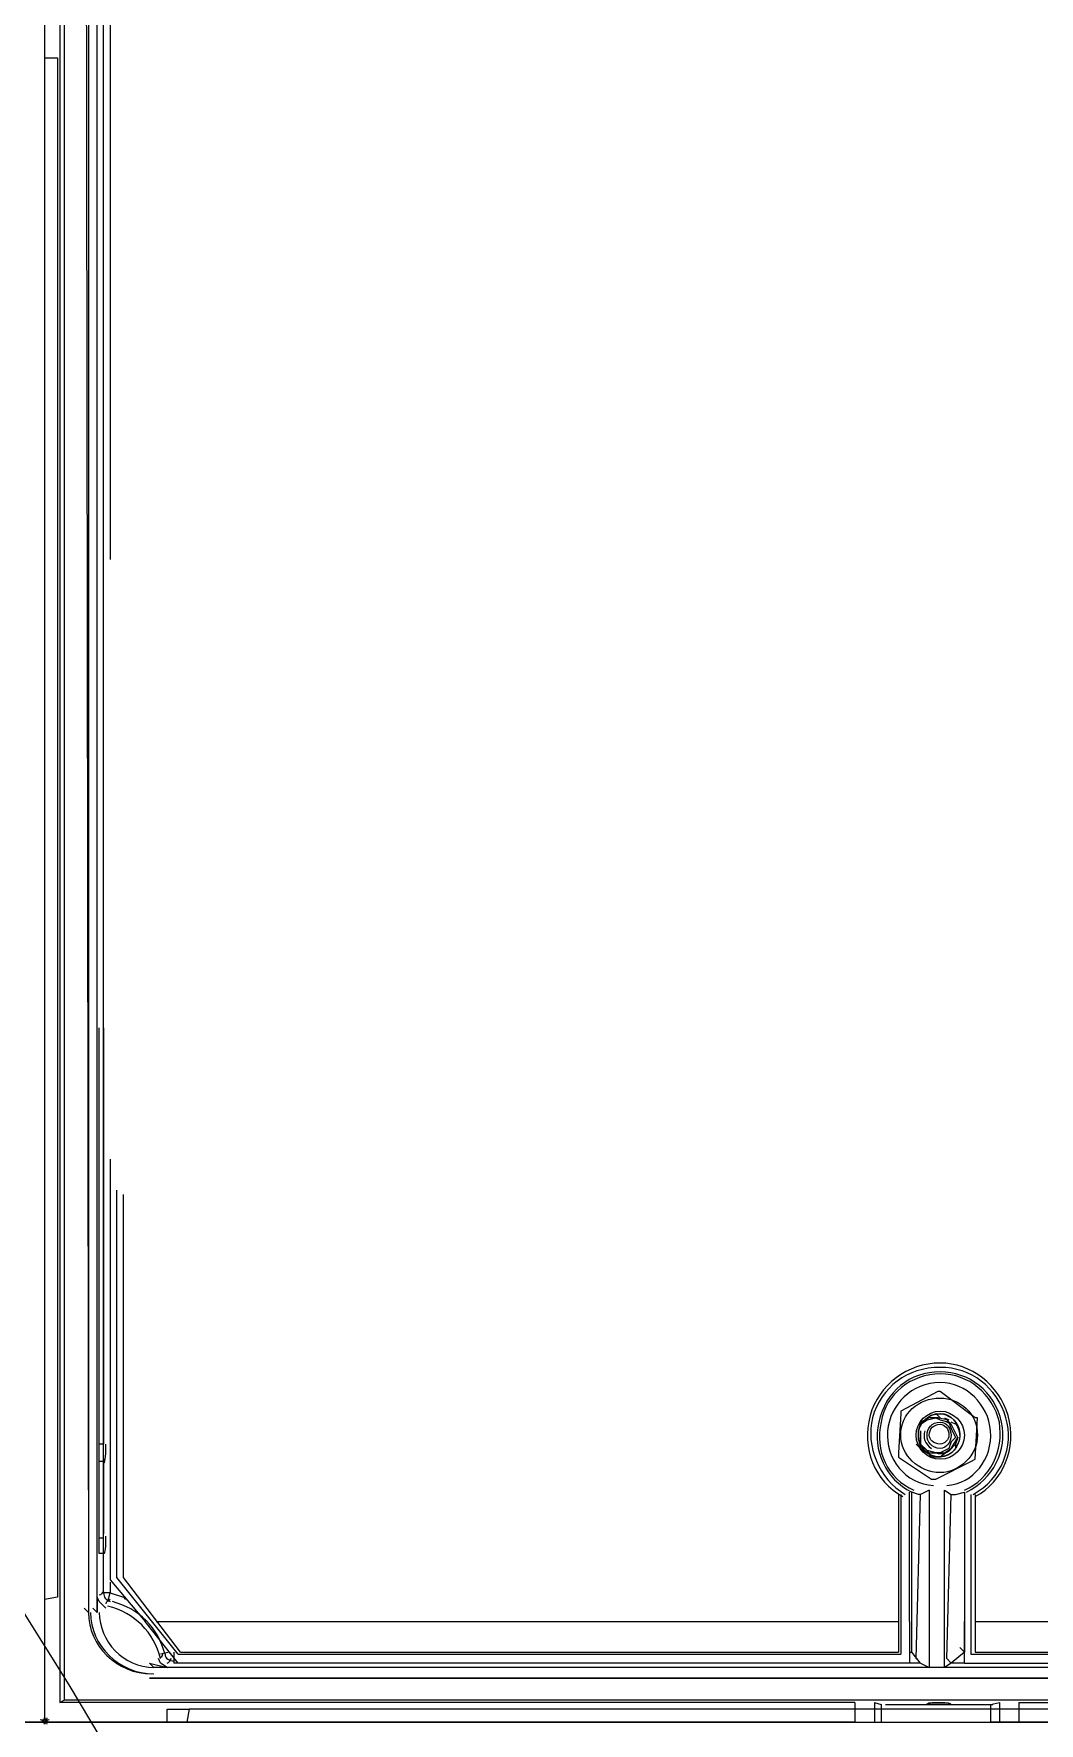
# Model space of a CAD drawing. Header units: metres. Extents: x 2999 to 3164, y 1641 to 1678.
# Drawn here: x 3010.517 to 3011.23, y 1652.676 to 1653.873 of the extents above; entities that cross this region are included whole.
import ezdxf

# ---------------------------------------------------------------- set-up
doc = ezdxf.new("R2010")
doc.units = ezdxf.units.M

msp = doc.modelspace()

# ---------------------------------------------------------------- linework, layer by layer
at = {"color": 7, "linetype": 'Continuous', "lineweight": 20, "true_color": 0x000007}
for points in [[(3010.5247, 1655.2093), (3010.5247, 1652.6781), (3010.5247, 1652.6781)], [(3010.5247, 1655.2093), (3010.5247, 1652.6781), (3010.5247, 1652.6781)], [(3010.5666, 1653.2104), (3010.5666, 1655.127), (3010.562, 1655.1317), (3010.562, 1654.9951)], [(3010.5666, 1655.127), (3010.5713, 1655.127), (3010.5713, 1653.5006)], [(3010.5387, 1655.1177), (3010.5387, 1652.692), (3010.5387, 1652.692)], [(3010.5356, 1655.11), (3010.5356, 1652.6905), (3010.5356, 1652.6905)], [(3010.5558, 1654.9998), (3010.5527, 1655.0029), (3010.5558, 1652.7541)], [(3010.562, 1652.7541), (3010.562, 1654.9951), (3010.5558, 1654.9998), (3010.5558, 1652.7541)], [(3010.5247, 1653.856), (3010.534, 1653.856), (3010.534, 1652.765), (3010.5247, 1652.7634)], [(3010.5666, 1652.7681), (3010.5666, 1653.2104), (3010.5666, 1653.2104)], [(3010.5666, 1652.796), (3010.5635, 1652.796), (3010.5635, 1653.1685)], [(3010.5666, 1653.1685), (3010.5666, 1652.8736), (3010.5666, 1652.8736)], [(3010.5713, 1653.0754), (3010.5713, 1652.7774), (3010.5713, 1652.7774)], [(3010.5759, 1652.7789), (3010.5759, 1653.0536), (3010.5759, 1653.0536)], [(3010.5806, 1652.7789), (3010.5806, 1653.0505), (3010.5806, 1653.0505)], [(3011.1533, 1652.8643), (3011.1502, 1652.869), (3011.1455, 1652.8736), (3011.144, 1652.8767), (3011.144, 1652.8829), (3011.1455, 1652.8876), (3011.1502, 1652.8907), (3011.1564, 1652.8922), (3011.1595, 1652.8907), (3011.1657, 1652.8891), (3011.1672, 1652.8845), (3011.1703, 1652.8783), (3011.1672, 1652.8752), (3011.1657, 1652.8705), (3011.1595, 1652.8674), (3011.1564, 1652.8674), (3011.1502, 1652.869)], [(3011.1672, 1652.8705), (3011.1719, 1652.8783), (3011.1672, 1652.8876), (3011.1641, 1652.8907), (3011.1579, 1652.8922), (3011.1517, 1652.8922), (3011.1455, 1652.8891), (3011.144, 1652.8829), (3011.144, 1652.8767), (3011.1455, 1652.8705), (3011.1502, 1652.8674), (3011.1471, 1652.8705)], [(3011.1595, 1652.8922), (3011.1564, 1652.8953), (3011.1564, 1652.8953)], [(3011.1579, 1652.8922), (3011.1595, 1652.8922), (3011.1595, 1652.8922)], [(3011.1626, 1652.8922), (3011.1657, 1652.8907), (3011.1657, 1652.8907)], [(3011.1672, 1652.8876), (3011.1641, 1652.8891), (3011.1641, 1652.8891)], [(3011.1703, 1652.8876), (3011.1672, 1652.8891), (3011.1672, 1652.8891)], [(3011.1455, 1652.8829), (3011.1455, 1652.8736), (3011.1517, 1652.8674), (3011.1626, 1652.8674), (3011.1672, 1652.8705)], [(3011.1719, 1652.8783), (3011.1703, 1652.8736), (3011.1657, 1652.869), (3011.1595, 1652.8643), (3011.1533, 1652.8643)], [(3011.1703, 1652.8752), (3011.1703, 1652.8705), (3011.1703, 1652.8705)], [(3010.5666, 1652.8736), (3010.5635, 1652.8736), (3010.5635, 1652.8736)], [(3011.1455, 1652.8705), (3011.1424, 1652.8736), (3011.1424, 1652.8736)], [(3011.1517, 1652.8674), (3011.1502, 1652.8674), (3011.1502, 1652.8674)], [(3010.5666, 1652.8612), (3010.5635, 1652.8612), (3010.5635, 1652.8612)], [(3011.1378, 1652.7479), (3011.1378, 1652.8395), (3011.1378, 1652.8395)], [(3011.1517, 1652.841), (3011.1455, 1652.8379), (3011.144, 1652.8379), (3011.1393, 1652.8395)], [(3011.1455, 1652.7184), (3011.1393, 1652.7262), (3011.1393, 1652.8395)], [(3011.1517, 1652.841), (3011.1517, 1652.7153), (3011.1517, 1652.7153)], [(3011.1626, 1652.841), (3011.1672, 1652.8379), (3011.1703, 1652.8379), (3011.1766, 1652.8395)], [(3011.1626, 1652.7153), (3011.1626, 1652.841), (3011.1626, 1652.841)], [(3011.1766, 1652.8395), (3011.1766, 1652.7262), (3011.1672, 1652.7184)], [(3011.1766, 1652.8395), (3011.1766, 1652.7479), (3011.1766, 1652.7479)], [(3011.13, 1652.8379), (3011.13, 1652.7262), (3011.13, 1652.7262)], [(3011.1315, 1652.8379), (3011.1315, 1652.7246), (3011.1315, 1652.7246)], [(3011.1455, 1652.7184), (3011.1424, 1652.7215), (3011.1455, 1652.8379)], [(3011.1672, 1652.7184), (3011.1641, 1652.7215), (3011.1672, 1652.8379)], [(3011.1812, 1652.8379), (3011.1812, 1652.7246), (3011.1812, 1652.7246)], [(3011.1843, 1652.8379), (3011.1843, 1652.7262), (3011.1843, 1652.7262)], [(3010.5666, 1652.8069), (3010.5635, 1652.8069), (3010.5635, 1652.8069)], [(3010.5666, 1652.796), (3010.5635, 1652.796), (3010.5635, 1652.796)], [(3010.6194, 1652.7246), (3010.5759, 1652.7789), (3010.5759, 1652.7789)], [(3010.621, 1652.7262), (3010.5806, 1652.7789), (3010.5806, 1652.7789)], [(3010.5697, 1652.7619), (3010.5713, 1652.7681), (3010.5666, 1652.7681)], [(3010.5713, 1652.7774), (3010.5961, 1652.7479), (3010.5961, 1652.7479)], [(3010.5713, 1652.7758), (3010.5713, 1652.7681), (3010.5713, 1652.7681)], [(3010.5713, 1652.7681), (3010.5806, 1652.765), (3010.5822, 1652.7634)], [(3010.5558, 1652.7541), (3010.5527, 1652.7572), (3010.5527, 1652.7572)], [(3010.562, 1652.7541), (3010.5589, 1652.7572), (3010.5589, 1652.7572)], [(3010.562, 1652.765), (3010.562, 1652.7541), (3010.562, 1652.7541)], [(3010.5682, 1652.7572), (3010.5635, 1652.7619), (3010.562, 1652.765)], [(3010.6194, 1652.7184), (3010.5961, 1652.7479), (3010.5961, 1652.7479)], [(3010.6039, 1652.7479), (3011.13, 1652.7479), (3011.13, 1652.7479)], [(3011.1378, 1652.7479), (3011.1378, 1652.7184), (3010.6194, 1652.7184)], [(3011.1766, 1652.7184), (3011.1766, 1652.7479), (3011.1766, 1652.7479)], [(3011.1766, 1652.7184), (3011.6949, 1652.7184), (3011.7182, 1652.7479)], [(3011.1843, 1652.7479), (3011.7089, 1652.7479), (3011.7089, 1652.7479)], [(3010.6116, 1652.7153), (3010.607, 1652.7184), (3010.6054, 1652.7215)], [(3010.6132, 1652.7262), (3010.607, 1652.7246), (3010.607, 1652.7246)], [(3010.6163, 1652.7262), (3010.6163, 1652.7184), (3010.6163, 1652.7184)], [(3010.6194, 1652.7246), (3011.1315, 1652.7246), (3011.1315, 1652.7246)], [(3010.621, 1652.7262), (3011.13, 1652.7262), (3011.13, 1652.7262)], [(3011.1378, 1652.7262), (3011.1393, 1652.7262), (3011.1393, 1652.7262)], [(3011.1766, 1652.7262), (3011.1734, 1652.7293), (3011.1734, 1652.7293)], [(3011.1812, 1652.7246), (3011.6918, 1652.7246), (3011.6918, 1652.7246)], [(3011.1843, 1652.7262), (3011.6902, 1652.7262), (3011.6902, 1652.7262)], [(3010.6023, 1652.7153), (3010.5992, 1652.7184), (3010.6116, 1652.7153)], [(3010.5992, 1652.7076), (3011.7135, 1652.7076), (3011.7104, 1652.7107)], [(3010.6023, 1652.7076), (3010.5992, 1652.7076), (3010.5992, 1652.7076)], [(3011.7135, 1652.7153), (3010.6023, 1652.7153), (3010.6023, 1652.7153)], [(3011.7135, 1652.7076), (3010.6023, 1652.7076), (3010.6023, 1652.7076)], [(3010.6194, 1652.7184), (3010.6163, 1652.7184), (3010.6163, 1652.7184)], [(3011.1455, 1652.7184), (3011.1378, 1652.7184), (3011.1378, 1652.7184)], [(3011.1455, 1652.7184), (3011.1517, 1652.7153), (3011.1517, 1652.7153)], [(3011.1672, 1652.7184), (3011.1626, 1652.7153), (3011.1517, 1652.7153)], [(3011.1766, 1652.7184), (3011.1672, 1652.7184), (3011.1672, 1652.7184)], [(3011.099, 1652.6905), (3010.5356, 1652.6905), (3010.5387, 1652.692)], [(3011.2153, 1652.6905), (3011.7772, 1652.6905), (3011.7756, 1652.692), (3010.5387, 1652.692)], [(3010.6116, 1652.6765), (3010.6116, 1652.6858), (3010.6272, 1652.6858), (3010.6256, 1652.6765)], [(3011.6887, 1652.6858), (3010.6272, 1652.6858), (3010.6272, 1652.6858)], [(3011.099, 1652.6905), (3011.099, 1652.6765), (3011.1129, 1652.6765)], [(3011.1129, 1652.6905), (3011.1176, 1652.6889), (3011.1176, 1652.6889)], [(3011.1129, 1652.6905), (3011.1129, 1652.6765), (3011.1176, 1652.6765)], [(3011.1176, 1652.6889), (3011.1176, 1652.6765), (3011.1952, 1652.6765)], [(3011.1952, 1652.6889), (3011.2014, 1652.6905), (3011.2014, 1652.6905)], [(3011.2014, 1652.6905), (3011.2014, 1652.6765), (3011.1952, 1652.6765)], [(3011.1952, 1652.6889), (3011.1952, 1652.6765), (3011.1952, 1652.6765)], [(3011.2153, 1652.6905), (3011.2153, 1652.6765), (3011.2014, 1652.6765)], [(3009.2602, 1652.6765), (3010.5235, 1652.6765), (3010.5235, 1652.6765)], [(3010.5235, 1652.6765), (3009.9508, 1652.6765), (3009.9508, 1652.6765)], [(3011.099, 1652.6765), (3010.5263, 1652.6765), (3010.5263, 1652.6765)], [(3010.5263, 1652.6765), (3011.788, 1652.6765), (3011.788, 1652.6765)], [(3011.788, 1652.6765), (3011.2153, 1652.6765), (3011.2153, 1652.6765)]]:
    msp.add_lwpolyline(points, dxfattribs=at)
msp.add_lwpolyline([(3011.1859, 1652.8922), (3011.1843, 1652.8922), (3011.1595, 1652.9109), (3011.1579, 1652.9109), (3011.1315, 1652.8969), (3011.1315, 1652.8953), (3011.13, 1652.8674), (3011.13, 1652.8643), (3011.1533, 1652.8488), (3011.1564, 1652.8488), (3011.1812, 1652.8612), (3011.1843, 1652.8628)], close=True, dxfattribs=at)
at = {"color": 30, "linetype": 'Continuous', "lineweight": 20, "true_color": 0x00001e}
msp.add_lwpolyline([(3010.6119, 1652.5803), (3010.6088, 1652.5912), (3010.5421, 1652.7029), (3010.4738, 1652.8115), (3010.4102, 1652.8953)], dxfattribs=at)
at = {"color": 7, "linetype": 'Continuous', "lineweight": 20, "true_color": 0x000007}
for points, knots in [([(3011.1843, 1652.8364), (3011.2045, 1652.8472), (3011.2138, 1652.8705), (3011.2076, 1652.8938), (3011.2076, 1652.8938), (3011.2014, 1652.9155), (3011.1812, 1652.931), (3011.1595, 1652.931), (3011.1595, 1652.931), (3011.1362, 1652.931), (3011.116, 1652.9155), (3011.1098, 1652.8938), (3011.1098, 1652.8938), (3011.1036, 1652.8705), (3011.1129, 1652.8472), (3011.1331, 1652.8364)], [0, 0, 0, 0, 0.0625, 0.0625, 0.0625, 0.062501, 0.125, 0.125, 0.125, 0.125001, 0.1875, 0.1875, 0.1875, 0.187501, 1, 1, 1, 1]), ([(3011.1828, 1652.8379), (3011.2029, 1652.8488), (3011.2122, 1652.8721), (3011.206, 1652.8922), (3011.206, 1652.8922), (3011.1998, 1652.914), (3011.1812, 1652.9279), (3011.1595, 1652.9279), (3011.1595, 1652.9279), (3011.1362, 1652.9279), (3011.1176, 1652.914), (3011.1114, 1652.8922), (3011.1114, 1652.8922), (3011.1067, 1652.8721), (3011.116, 1652.8488), (3011.1346, 1652.8379)], [0, 0, 0, 0, 0.0625, 0.0625, 0.0625, 0.062501, 0.125, 0.125, 0.125, 0.125001, 0.1875, 0.1875, 0.1875, 0.187501, 1, 1, 1, 1]), ([(3011.1781, 1652.8395), (3011.1967, 1652.8488), (3011.2076, 1652.869), (3011.2029, 1652.8891), (3011.2029, 1652.8891), (3011.1983, 1652.9109), (3011.1797, 1652.9248), (3011.1595, 1652.9248), (3011.1595, 1652.9248), (3011.1378, 1652.9248), (3011.1207, 1652.9109), (3011.116, 1652.8891), (3011.116, 1652.8891), (3011.1114, 1652.869), (3011.1207, 1652.8488), (3011.1393, 1652.8395)], [0, 0, 0, 0, 0.0625, 0.0625, 0.0625, 0.062501, 0.125, 0.125, 0.125, 0.125001, 0.1875, 0.1875, 0.1875, 0.187501, 1, 1, 1, 1]), ([(3011.1766, 1652.841), (3011.1952, 1652.8488), (3011.2045, 1652.869), (3011.2014, 1652.8891), (3011.2014, 1652.8891), (3011.1967, 1652.9093), (3011.1797, 1652.9233), (3011.1595, 1652.9233), (3011.1595, 1652.9233), (3011.1393, 1652.9233), (3011.1207, 1652.9093), (3011.1176, 1652.8891), (3011.1176, 1652.8891), (3011.1129, 1652.869), (3011.1222, 1652.8488), (3011.1409, 1652.841)], [0, 0, 0, 0, 0.0625, 0.0625, 0.0625, 0.062501, 0.125, 0.125, 0.125, 0.125001, 0.1875, 0.1875, 0.1875, 0.187501, 1, 1, 1, 1]), ([(3011.1641, 1652.8441), (3011.1828, 1652.8457), (3011.1967, 1652.8628), (3011.1952, 1652.8829), (3011.1952, 1652.8829), (3011.1936, 1652.9016), (3011.1781, 1652.9171), (3011.1595, 1652.9171), (3011.1595, 1652.9171), (3011.1393, 1652.9171), (3011.1238, 1652.9016), (3011.1222, 1652.8829), (3011.1222, 1652.8829), (3011.1207, 1652.8628), (3011.1346, 1652.8457), (3011.1548, 1652.8441)], [0, 0, 0, 0, 0.0625, 0.0625, 0.0625, 0.062501, 0.125, 0.125, 0.125, 0.125001, 0.1875, 0.1875, 0.1875, 0.187501, 1, 1, 1, 1]), ([(3011.1859, 1652.8798), (3011.1859, 1652.8953), (3011.1734, 1652.9062), (3011.1595, 1652.9062), (3011.1595, 1652.9062), (3011.144, 1652.9062), (3011.1315, 1652.8953), (3011.1315, 1652.8798), (3011.1315, 1652.8798), (3011.1315, 1652.8659), (3011.144, 1652.8534), (3011.1595, 1652.8534), (3011.1595, 1652.8534), (3011.1734, 1652.8534), (3011.1859, 1652.8659), (3011.1859, 1652.8798)], [0, 0, 0, 0, 0.0625, 0.0625, 0.0625, 0.062501, 0.125, 0.125, 0.125, 0.125001, 0.1875, 0.1875, 0.1875, 0.187501, 1, 1, 1, 1]), ([(3011.1766, 1652.8798), (3011.1766, 1652.8891), (3011.1688, 1652.8969), (3011.1595, 1652.8969), (3011.1595, 1652.8969), (3011.1502, 1652.8969), (3011.1424, 1652.8891), (3011.1424, 1652.8798), (3011.1424, 1652.8798), (3011.1424, 1652.8705), (3011.1502, 1652.8628), (3011.1595, 1652.8628), (3011.1595, 1652.8628), (3011.1688, 1652.8628), (3011.1766, 1652.8705), (3011.1766, 1652.8798)], [0, 0, 0, 0, 0.0625, 0.0625, 0.0625, 0.062501, 0.125, 0.125, 0.125, 0.125001, 0.1875, 0.1875, 0.1875, 0.187501, 1, 1, 1, 1]), ([(3011.1672, 1652.8922), (3011.1626, 1652.8953), (3011.1579, 1652.8953), (3011.1533, 1652.8938), (3011.1533, 1652.8938), (3011.1471, 1652.8907), (3011.144, 1652.886), (3011.144, 1652.8814), (3011.144, 1652.8814), (3011.144, 1652.8752), (3011.1455, 1652.8705), (3011.1502, 1652.8674)], [0, 0, 0, 0, 0.083333, 0.083333, 0.083333, 0.083334, 0.166667, 0.166667, 0.166667, 0.166668, 1, 1, 1, 1]), ([(3011.1734, 1652.8798), (3011.1734, 1652.8876), (3011.1672, 1652.8953), (3011.1595, 1652.8953), (3011.1595, 1652.8953), (3011.1502, 1652.8953), (3011.144, 1652.8876), (3011.144, 1652.8798), (3011.144, 1652.8798), (3011.144, 1652.8721), (3011.1502, 1652.8643), (3011.1595, 1652.8643), (3011.1595, 1652.8643), (3011.1672, 1652.8643), (3011.1734, 1652.8721), (3011.1734, 1652.8798)], [0, 0, 0, 0, 0.0625, 0.0625, 0.0625, 0.062501, 0.125, 0.125, 0.125, 0.125001, 0.1875, 0.1875, 0.1875, 0.187501, 1, 1, 1, 1]), ([(3011.1502, 1652.8674), (3011.1564, 1652.8628), (3011.1657, 1652.8643), (3011.1703, 1652.8705), (3011.1703, 1652.8705), (3011.175, 1652.8767), (3011.175, 1652.886), (3011.1688, 1652.8907)], [0, 0, 0, 0, 0.125, 0.125, 0.125, 0.125001, 1, 1, 1, 1]), ([(3011.1672, 1652.8798), (3011.1672, 1652.8845), (3011.1641, 1652.8891), (3011.1595, 1652.8891), (3011.1595, 1652.8891), (3011.1533, 1652.8891), (3011.1502, 1652.8845), (3011.1502, 1652.8798), (3011.1502, 1652.8798), (3011.1502, 1652.8752), (3011.1533, 1652.8705), (3011.1595, 1652.8705), (3011.1595, 1652.8705), (3011.1641, 1652.8705), (3011.1672, 1652.8752), (3011.1672, 1652.8798)], [0, 0, 0, 0, 0.0625, 0.0625, 0.0625, 0.062501, 0.125, 0.125, 0.125, 0.125001, 0.1875, 0.1875, 0.1875, 0.187501, 1, 1, 1, 1]), ([(3011.1657, 1652.8798), (3011.1657, 1652.8845), (3011.1626, 1652.8876), (3011.1595, 1652.8876), (3011.1595, 1652.8876), (3011.1548, 1652.8876), (3011.1517, 1652.8845), (3011.1517, 1652.8798), (3011.1517, 1652.8798), (3011.1517, 1652.8767), (3011.1548, 1652.8736), (3011.1595, 1652.8736), (3011.1595, 1652.8736), (3011.1626, 1652.8736), (3011.1657, 1652.8767), (3011.1657, 1652.8798)], [0, 0, 0, 0, 0.0625, 0.0625, 0.0625, 0.062501, 0.125, 0.125, 0.125, 0.125001, 0.1875, 0.1875, 0.1875, 0.187501, 1, 1, 1, 1]), ([(3011.1207, 1652.6889), (3011.1222, 1652.6889), (3011.1393, 1652.6889), (3011.1595, 1652.6889), (3011.1595, 1652.6889), (3011.1797, 1652.6889), (3011.1952, 1652.6889), (3011.1967, 1652.6889)], [0, 0, 0, 0, 0.125, 0.125, 0.125, 0.125001, 1, 1, 1, 1]), ([(3011.1672, 1652.6889), (3011.1672, 1652.6905), (3011.1641, 1652.6905), (3011.1595, 1652.6905), (3011.1595, 1652.6905), (3011.1533, 1652.6905), (3011.1502, 1652.6905), (3011.1502, 1652.6889), (3011.1502, 1652.6889), (3011.1502, 1652.6889), (3011.1533, 1652.6889), (3011.1595, 1652.6889), (3011.1595, 1652.6889), (3011.1641, 1652.6889), (3011.1672, 1652.6889), (3011.1672, 1652.6889)], [0, 0, 0, 0, 0.0625, 0.0625, 0.0625, 0.062501, 0.125, 0.125, 0.125, 0.125001, 0.1875, 0.1875, 0.1875, 0.187501, 1, 1, 1, 1])]:
    msp.add_open_spline(points, degree=3, knots=knots, dxfattribs=at)
for points in [[(3011.1734, 1652.8798), (3011.1734, 1652.8829), (3011.1719, 1652.886), (3011.1703, 1652.8891)], [(3011.1486, 1652.8829), (3011.1471, 1652.8783), (3011.1486, 1652.8736), (3011.1533, 1652.8705)], [(3010.5666, 1652.8596), (3010.5682, 1652.8612), (3010.5682, 1652.8674), (3010.5682, 1652.8736)], [(3010.5666, 1652.8628), (3010.5666, 1652.855), (3010.5666, 1652.8348), (3010.5666, 1652.81)], [(3011.1564, 1652.8674), (3011.161, 1652.8659), (3011.1657, 1652.8674), (3011.1688, 1652.8721)], [(3010.5666, 1652.796), (3010.5682, 1652.796), (3010.5682, 1652.8007), (3010.5682, 1652.8084)], [(3010.5666, 1652.7696), (3010.5651, 1652.7681), (3010.5651, 1652.7665), (3010.5635, 1652.7665)], [(3010.5666, 1652.7681), (3010.5666, 1652.765), (3010.5682, 1652.7634), (3010.5713, 1652.7619)], [(3010.5713, 1652.7634), (3010.5697, 1652.7619), (3010.5682, 1652.7619), (3010.5682, 1652.7603)], [(3010.607, 1652.7215), (3010.6023, 1652.7401), (3010.5884, 1652.7541), (3010.5697, 1652.7588)], [(3010.6101, 1652.7246), (3010.6054, 1652.7433), (3010.5915, 1652.7572), (3010.5728, 1652.7619)], [(3010.5558, 1652.7541), (3010.5558, 1652.7308), (3010.5759, 1652.7107), (3010.6008, 1652.7107)], [(3010.5573, 1652.7541), (3010.5573, 1652.7308), (3010.5775, 1652.7107), (3010.6023, 1652.7107)], [(3010.5635, 1652.7541), (3010.5635, 1652.7339), (3010.5806, 1652.7153), (3010.6023, 1652.7153)], [(3010.5635, 1652.7541), (3010.5635, 1652.7339), (3010.5806, 1652.7153), (3010.6023, 1652.7153)], [(3010.607, 1652.7215), (3010.607, 1652.7231), (3010.6085, 1652.7231), (3010.6085, 1652.7246)], [(3010.6101, 1652.7246), (3010.6101, 1652.7215), (3010.6132, 1652.72), (3010.6163, 1652.72)], [(3010.6116, 1652.7184), (3010.6132, 1652.7184), (3010.6132, 1652.72), (3010.6147, 1652.7215)], [(3011.1145, 1652.692), (3011.1129, 1652.692), (3011.1067, 1652.692), (3011.099, 1652.692)], [(3011.2169, 1652.692), (3011.2091, 1652.692), (3011.2029, 1652.692), (3011.2014, 1652.692)], [(3010.5216, 1652.6765), (3010.5232, 1652.6765), (3010.5247, 1652.6781), (3010.5247, 1652.6796)], [(3010.5247, 1652.675), (3010.5247, 1652.6765), (3010.5232, 1652.6781), (3010.5216, 1652.6781)], [(3010.5235, 1652.6765), (3010.525, 1652.6765), (3010.5266, 1652.6781), (3010.5266, 1652.6796)], [(3010.5266, 1652.675), (3010.5266, 1652.6765), (3010.525, 1652.6781), (3010.5235, 1652.6781)], [(3010.5247, 1652.6796), (3010.5247, 1652.6781), (3010.5263, 1652.6765), (3010.5278, 1652.6765)], [(3010.5278, 1652.6781), (3010.5263, 1652.6781), (3010.5247, 1652.6765), (3010.5247, 1652.675)], [(3010.525, 1652.6796), (3010.525, 1652.6781), (3010.5266, 1652.6765), (3010.5281, 1652.6765)], [(3010.5281, 1652.6781), (3010.5266, 1652.6781), (3010.525, 1652.6765), (3010.525, 1652.675)]]:
    msp.add_open_spline(points, degree=3, dxfattribs=at)

doc.saveas('drawing.dxf')
